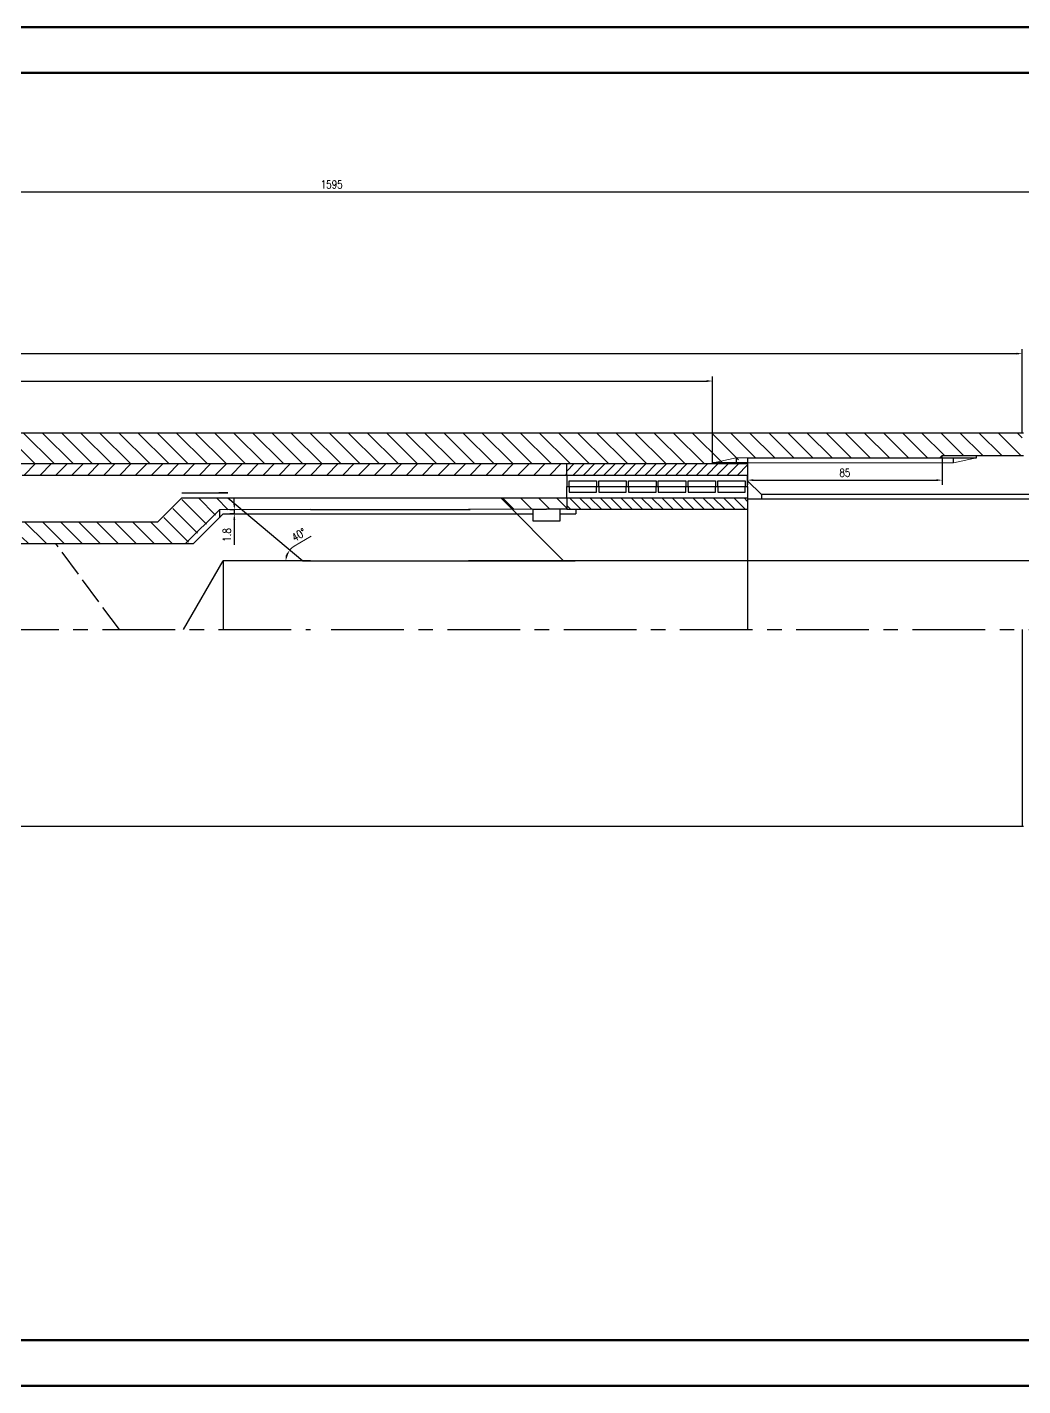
# Model space of a CAD drawing. Header units: millimetres. Extents: x 436 to 5898, y 1945 to 3729.
# Drawn here: x 4477 to 4912, y 2782 to 3376 of the extents above; entities that cross this region are included whole.
import ezdxf

# ---------------------------------------------------------------- set-up
doc = ezdxf.new("R2010")
doc.units = ezdxf.units.MM
doc.linetypes.add('ACAD_ISO02W100', pattern=[15, 12, -3])
doc.linetypes.add('CENTER', pattern=[50.8, 31.75, -6.35, 6.35, -6.35])
for name, color, linetype, lineweight in [('中心线层', 1, 'CENTER', 25), ('剖面线', 2, 'Continuous', 15), ('总内框线', 7, 'Continuous', 50), ('标注层', 3, 'Continuous', 25), ('细线层', 6, 'Continuous', 20), ('虚线层', 4, 'ACAD_ISO02W100', 25)]:
    doc.layers.add(name, color=color, linetype=linetype, lineweight=lineweight)
doc.styles.add('TH_GBDIM', font='romans.shx', dxfattribs={"width": 0.8, "bigfont": 'gbcbig.shx'})
doc.dimstyles.new('TH_GBDIM', dxfattribs={"dimtxt": 3.5, "dimasz": 2.5, "dimexe": 2, "dimexo": 0, "dimgap": 1.5, "dimtad": 1, "dimdec": 1, "dimdsep": 46, "dimtxsty": 'TH_GBDIM', "dimcen": 2.5, "dimclrd": 130, "dimclre": 130, "dimclrt": 3, "dimadec": 0, "dimazin": 0, "dimtfac": 0.714286, "dimtdec": 1, "dimtmove": 0, "dimatfit": 3, "dimfxl": 1, "dimtzin": 0, "dimlwd": -1, "dimlwe": -1, "dimarcsym": 0})

# ---------------------------------------------------------------- blocks, each defined once
blk = doc.blocks.new('*D6')
at = {"layer": 'Defpoints', "color": 0, "transparency": 16777216}
for p in [(4911.55, 3233.17), (3782.55, 3198.6), (4911.55, 3198.6)]:
    blk.add_point(p, dxfattribs=at)
at = {"layer": '标注层', "color": 130, "transparency": 16777216}
for p, q in [((3782.55, 3198.6), (3782.55, 3235.17)), ((3785.05, 3233.17), (4909.05, 3233.17)), ((4911.55, 3198.6), (4911.55, 3235.17))]:
    blk.add_line(p, q, dxfattribs=at)
for points in [[(3785.05, 3233.58), (3785.05, 3232.75), (3782.55, 3233.17)], [(4909.05, 3233.58), (4909.05, 3232.75), (4911.55, 3233.17)]]:
    blk.add_solid(points, dxfattribs=at)
at = {"layer": '标注层', "color": 3, "transparency": 16777216, "insert": (4347.05, 3236.42), "char_height": 3.5, "attachment_point": 5, "style": 'TH_GBDIM'}
blk.add_mtext('1129', dxfattribs=at)
blk = doc.blocks.new('*D8')
at = {"layer": 'Defpoints', "color": 0, "transparency": 16777216}
for p in [(5422.55, 3303.91), (5422.55, 3190.3), (3827.55, 3149.6)]:
    blk.add_point(p, dxfattribs=at)
at = {"layer": '标注层', "color": 130, "transparency": 16777216}
for p, q in [((3827.55, 3149.6), (3827.55, 3305.91)), ((3830.05, 3303.91), (5420.05, 3303.91)), ((5422.55, 3190.3), (5422.55, 3305.91))]:
    blk.add_line(p, q, dxfattribs=at)
for points in [[(3830.05, 3304.32), (3830.05, 3303.49), (3827.55, 3303.91)], [(5420.05, 3304.32), (5420.05, 3303.49), (5422.55, 3303.91)]]:
    blk.add_solid(points, dxfattribs=at)
at = {"layer": '标注层', "color": 3, "transparency": 16777216, "insert": (4609.83, 3307.16), "char_height": 3.5, "attachment_point": 5, "style": 'TH_GBDIM'}
blk.add_mtext('1595', dxfattribs=at)
blk = doc.blocks.new('*D39')
at = {"layer": 'Defpoints', "color": 0, "transparency": 16777216}
for p in [(4791.55, 3187.6), (4876.55, 3187.6), (4876.55, 3177.85)]:
    blk.add_point(p, dxfattribs=at)
at = {"layer": '标注层', "color": 130, "transparency": 16777216}
for p, q in [((4791.55, 3187.6), (4791.55, 3175.85)), ((4876.55, 3187.6), (4876.55, 3175.85)), ((4794.05, 3177.85), (4874.05, 3177.85))]:
    blk.add_line(p, q, dxfattribs=at)
for points in [[(4794.05, 3178.27), (4794.05, 3177.44), (4791.55, 3177.85)], [(4874.05, 3178.27), (4874.05, 3177.44), (4876.55, 3177.85)]]:
    blk.add_solid(points, dxfattribs=at)
at = {"layer": '标注层', "color": 3, "transparency": 16777216, "insert": (4834.05, 3181.1), "char_height": 3.5, "attachment_point": 5, "style": 'TH_GBDIM'}
blk.add_mtext('85', dxfattribs=at)
blk = doc.blocks.new('*D158')
at = {"layer": 'Defpoints', "color": 0, "transparency": 16777216}
for p in [(4564.4, 3170.1), (4562.46, 3142.6), (4589.99, 3144.3), (4597.17, 3142.6), (4600.61, 3142.6)]:
    blk.add_point(p, dxfattribs=at)
at = {"layer": '剖面线', "color": 130, "transparency": 16777216}
blk.add_line((4593.43, 3148.96), (4600.84, 3153.32), dxfattribs=at)
for start, end in [(120.50363, 140), (159.49637, 160.50363)]:
    blk.add_arc((4597.17, 3142.6), 7.38, start, end, dxfattribs=at)
for points in [[(4590.63, 3144.99), (4589.8, 3145.13), (4589.79, 3142.6)], [(4589.9, 3145.39), (4590.62, 3144.97), (4591.52, 3147.34)]]:
    blk.add_solid(points, dxfattribs=at)
at = {"layer": '剖面线', "color": 3, "transparency": 16777216, "insert": (4595.48, 3153.94), "char_height": 3.5, "attachment_point": 5, "rotation": 30.50363, "style": 'TH_GBDIM'}
blk.add_mtext('40°', dxfattribs=at)
blk = doc.blocks.new('*D167')
at = {"layer": 'Defpoints', "color": 0, "transparency": 16777216}
for p in [(4567.29, 3164.93), (4567.29, 3163.1), (4567.29, 3163.1)]:
    blk.add_point(p, dxfattribs=at)
at = {"layer": '标注层', "color": 130, "transparency": 16777216}
for p, q in [((4567.29, 3167.43), (4567.29, 3169.93)), ((4567.29, 3164.93), (4565.29, 3164.93)), ((4567.29, 3163.1), (4565.29, 3163.1)), ((4567.29, 3164.93), (4567.29, 3163.1)), ((4567.29, 3160.6), (4567.29, 3149.63))]:
    blk.add_line(p, q, dxfattribs=at)
for points in [[(4566.87, 3167.43), (4567.71, 3167.43), (4567.29, 3164.93)], [(4566.87, 3160.6), (4567.71, 3160.6), (4567.29, 3163.1)]]:
    blk.add_solid(points, dxfattribs=at)
at = {"layer": '标注层', "color": 3, "transparency": 16777216, "insert": (4564.04, 3153.86), "char_height": 3.5, "attachment_point": 5, "rotation": 90, "style": 'TH_GBDIM'}
blk.add_mtext('1.8', dxfattribs=at)
blk = doc.blocks.new('*D185')
at = {"color": 130, "transparency": 16777216}
for p, q in [((3912.89, 3185.1), (3912.89, 3223.19)), ((3915.39, 3221.19), (4773.71, 3221.19)), ((4776.21, 3185.1), (4776.21, 3223.19))]:
    blk.add_line(p, q, dxfattribs=at)
for points in [[(3915.39, 3221.6), (3915.39, 3220.77), (3912.89, 3221.19)], [(4773.71, 3221.6), (4773.71, 3220.77), (4776.21, 3221.19)]]:
    blk.add_solid(points, dxfattribs=at)
at = {"layer": 'Defpoints', "color": 0, "transparency": 16777216}
for p in [(4776.21, 3221.19), (3912.89, 3185.1), (4776.21, 3185.1)]:
    blk.add_point(p, dxfattribs=at)
at = {"color": 3, "transparency": 16777216, "insert": (4344.55, 3224.44), "char_height": 3.5, "attachment_point": 5, "style": 'TH_GBDIM'}
blk.add_mtext('863.3', dxfattribs=at)

msp = doc.modelspace()

# ---------------------------------------------------------------- hatches: boundary and pattern name
h = msp.add_hatch()
h.set_pattern_fill('ANSI31', color=2)
h.set_pattern_definition([(45, (-510.287, -747.8484), (-2.245064, 2.245064), [])])
h.paths.add_polyline_path([(4791.5465, 3185.09723), (4712.5465, 3185.09723), (4712.5465, 3180.09723), (4791.5465, 3180.09723)])
h = msp.add_hatch()
h.set_pattern_fill('ANSI31', color=2, scale=1.75, angle=90)
h.set_pattern_definition([(135, (-598.282, -747.8484), (-3.928862, -3.928862), [])])
h.paths.add_polyline_path([(4561.46506, 3164.9288), (4561.46506, 3164.91109), (4571.20696, 3164.93984), (4565.06062, 3170.09723), (4545.05132, 3170.09723), (4534.55132, 3159.59723), (4474.55132, 3159.59723), (4474.55132, 3150.09723), (4546.6335, 3150.09723)])
h = msp.add_hatch()
h.set_pattern_fill('ANSI31', color=2, scale=1.75, angle=90)
h.set_pattern_definition([(135, (-599.012, -747.8484), (-3.928862, -3.928862), [])])
h.paths.add_polyline_path([(4712.5465, 3165.18474), (4712.5465, 3170.09723), (4683.67064, 3170.09723), (4688.65363, 3165.11424), (4697.6928, 3165.14092), (4703.69275, 3165.15862)])
h = msp.add_hatch()
h.set_pattern_fill('ANSI31', color=2, angle=90)
h.set_pattern_definition([(135, (-510.287, -747.8484), (-2.245064, -2.245064), [])])
h.paths.add_polyline_path([(4791.5465, 3165.09723), (4791.5465, 3170.09723), (4712.5465, 3170.09723), (4712.5465, 3165.09723)])
at = {"layer": '剖面线'}
h = msp.add_hatch(dxfattribs=at)
h.set_pattern_fill('ANSI31', color=2, scale=1.86, angle=90)
h.set_pattern_definition([(135, (-598.282, -747.8484), (-4.175819, -4.175819), [])])
h.paths.add_polyline_path([(4911.5465, 3198.59723), (4669.60479, 3198.59723), (4600.60799, 3198.59723), (4479.03686, 3198.59723), (4408.72232, 3198.59723), (4408.06232, 3198.59723), (4094.4171, 3198.59723), (3782.55132, 3198.59723), (3782.55132, 3188.59723), (3817.55132, 3188.59723), (3818.55132, 3187.59723), (3897.55132, 3187.59723), (3902.55132, 3187.59723), (3912.55132, 3185.43223), (3912.88632, 3185.09723), (4128.51426, 3185.09723), (4339.54575, 3185.09723), (4408.06232, 3185.09723), (4408.72232, 3185.09723), (4479.03686, 3185.09723), (4540.02809, 3185.09723), (4600.60799, 3185.09723), (4670.33479, 3185.09723), (4781.2115, 3185.09723), (4781.5465, 3185.43223), (4791.5465, 3187.59723), (4796.5465, 3187.59723), (4875.5465, 3187.59723), (4876.5465, 3188.59723), (4911.5465, 3188.59723)])
at = {"layer": '标注层'}
h = msp.add_hatch(dxfattribs=at)
h.set_pattern_fill('ANSI31', color=2, scale=1.55)
h.set_pattern_definition([(45, (-1525.0725, 659.4137), (-3.4798492, 3.4798492), [])])
h.paths.add_polyline_path([(4479.03686, 3185.09723), (4474.55132, 3185.09723), (4474.55132, 3180.09723), (4479.03686, 3180.09723), (4573.89132, 3180.09723), (4600.60799, 3180.09723), (4670.33479, 3180.09723), (4712.5465, 3180.09723), (4712.5465, 3185.09723), (4669.60479, 3185.09723), (4600.60799, 3185.09723), (4540.02809, 3185.09723)])

# ---------------------------------------------------------------- linework, layer by layer
for p, q in [((4408.72232, 3198.59723), (4479.03686, 3198.59723)), ((4479.03686, 3198.59723), (4600.60799, 3198.59723)), ((4600.60799, 3198.59723), (4670.33479, 3198.59723)), ((4669.60479, 3198.59723), (4912.0465, 3198.59723)), ((4408.72232, 3185.09723), (4479.03686, 3185.09723)), ((4479.03686, 3185.09723), (4540.02809, 3185.09723)), ((4540.02809, 3185.09723), (4600.60799, 3185.09723)), ((4600.60799, 3185.09723), (4670.33479, 3185.09723)), ((4669.60479, 3185.09723), (4791.5465, 3185.09723)), ((4712.5465, 3180.09723), (4712.5465, 3185.09723)), ((4776.5465, 3185.43223), (4776.2115, 3185.09723)), ((4791.5465, 3185.43223), (4776.5465, 3185.43223)), ((4776.5465, 3185.43223), (4776.5465, 3185.09723)), ((4786.5465, 3187.59723), (4786.5465, 3185.43223)), ((4791.5465, 3187.59723), (4891.5465, 3187.59723)), ((4791.5465, 3187.59723), (4791.5465, 3180.09723)), ((4876.5465, 3188.59723), (4875.5465, 3187.59723)), ((4876.5465, 3188.59723), (4912.0465, 3188.59723)), ((4876.5465, 3187.59723), (4876.5465, 3188.59723)), ((4881.5465, 3185.43223), (4881.5465, 3187.59723)), ((4891.5465, 3187.59723), (4891.5465, 3188.59723)), ((4474.55132, 3180.09723), (4479.03686, 3180.09723)), ((4479.03686, 3180.09723), (4573.89132, 3180.09723)), ((4573.89132, 3180.09723), (4600.60799, 3180.09723)), ((4600.60799, 3180.09723), (4670.33479, 3180.09723)), ((4669.60479, 3180.09723), (4712.5465, 3180.09723)), ((4712.5465, 3180.09723), (4712.5465, 3175.09723)), ((4712.5465, 3180.09723), (4791.5465, 3180.09723)), ((4791.5465, 3175.09723), (4791.5465, 3180.09723)), ((4544.39132, 3172.31883), (4564.40062, 3172.31883)), ((4564.40062, 3172.31883), (4560.53216, 3172.31883)), ((4712.5465, 3175.09723), (4740.57909, 3175.09723)), ((4712.5465, 3170.09723), (4712.5465, 3175.09723)), ((4712.5465, 3175.09723), (4740.57909, 3175.09723)), ((4713.5465, 3175.09723), (4713.5465, 3177.59723)), ((4713.5465, 3175.09723), (4713.5465, 3177.59723)), ((4713.5465, 3177.59723), (4722.5465, 3177.59723)), ((4713.5465, 3175.09723), (4713.5465, 3172.59723)), ((4713.5465, 3175.09723), (4713.5465, 3172.59723)), ((4713.5465, 3172.59723), (4722.5465, 3172.59723)), ((4722.5465, 3177.59723), (4725.5465, 3177.59723)), ((4722.5465, 3172.59723), (4725.5465, 3172.59723)), ((4725.5465, 3177.59723), (4725.5465, 3175.09723)), ((4725.5465, 3172.59723), (4725.5465, 3175.09723)), ((4726.5465, 3175.09723), (4726.5465, 3177.59723)), ((4726.5465, 3175.09723), (4726.5465, 3177.59723)), ((4726.5465, 3177.59723), (4735.5465, 3177.59723)), ((4726.5465, 3175.09723), (4726.5465, 3172.59723)), ((4726.5465, 3175.09723), (4726.5465, 3172.59723)), ((4726.5465, 3172.59723), (4735.5465, 3172.59723)), ((4735.5465, 3177.59723), (4738.5465, 3177.59723)), ((4735.5465, 3172.59723), (4738.5465, 3172.59723)), ((4738.5465, 3177.59723), (4738.5465, 3175.09723)), ((4738.5465, 3172.59723), (4738.5465, 3175.09723)), ((4739.5465, 3175.09723), (4739.5465, 3177.59723)), ((4739.5465, 3175.09723), (4739.5465, 3177.59723)), ((4739.5465, 3177.59723), (4748.5465, 3177.59723)), ((4739.5465, 3175.09723), (4739.5465, 3172.59723)), ((4739.5465, 3175.09723), (4739.5465, 3172.59723)), ((4739.5465, 3172.59723), (4748.5465, 3172.59723)), ((4740.57909, 3175.09723), (4791.5465, 3175.09723)), ((4740.57909, 3175.09723), (4791.5465, 3175.09723)), ((4748.5465, 3177.59723), (4751.5465, 3177.59723)), ((4748.5465, 3172.59723), (4751.5465, 3172.59723)), ((4751.5465, 3177.59723), (4751.5465, 3175.09723)), ((4751.5465, 3172.59723), (4751.5465, 3175.09723)), ((4752.5465, 3175.09723), (4752.5465, 3177.59723)), ((4752.5465, 3175.09723), (4752.5465, 3177.59723)), ((4752.5465, 3177.59723), (4761.5465, 3177.59723)), ((4752.5465, 3175.09723), (4752.5465, 3172.59723)), ((4752.5465, 3175.09723), (4752.5465, 3172.59723)), ((4752.5465, 3172.59723), (4761.5465, 3172.59723)), ((4761.5465, 3177.59723), (4764.5465, 3177.59723)), ((4761.5465, 3172.59723), (4764.5465, 3172.59723)), ((4764.5465, 3177.59723), (4764.5465, 3175.09723)), ((4764.5465, 3172.59723), (4764.5465, 3175.09723)), ((4765.5465, 3175.09723), (4765.5465, 3177.59723)), ((4765.5465, 3175.09723), (4765.5465, 3177.59723)), ((4765.5465, 3177.59723), (4774.5465, 3177.59723)), ((4765.5465, 3175.09723), (4765.5465, 3172.59723)), ((4765.5465, 3175.09723), (4765.5465, 3172.59723)), ((4765.5465, 3172.59723), (4774.5465, 3172.59723)), ((4774.5465, 3177.59723), (4777.5465, 3177.59723)), ((4774.5465, 3172.59723), (4777.5465, 3172.59723)), ((4777.5465, 3177.59723), (4777.5465, 3175.09723)), ((4777.5465, 3172.59723), (4777.5465, 3175.09723)), ((4778.5465, 3175.09723), (4778.5465, 3177.59723)), ((4778.5465, 3175.09723), (4778.5465, 3177.59723)), ((4778.5465, 3177.59723), (4787.5465, 3177.59723)), ((4778.5465, 3175.09723), (4778.5465, 3172.59723)), ((4778.5465, 3175.09723), (4778.5465, 3172.59723)), ((4778.5465, 3172.59723), (4787.5465, 3172.59723)), ((4787.5465, 3177.59723), (4790.5465, 3177.59723)), ((4787.5465, 3172.59723), (4790.5465, 3172.59723)), ((4790.5465, 3177.59723), (4790.5465, 3175.09723)), ((4790.5465, 3172.59723), (4790.5465, 3175.09723)), ((4791.5465, 3177.59723), (4797.57439, 3171.56934)), ((4791.5465, 3175.09723), (4791.5465, 3170.09723)), ((4533.89132, 3159.59723), (4544.39132, 3170.09723)), ((4544.39132, 3170.09723), (4600.60799, 3170.09723)), ((4564.40062, 3170.09723), (4597.17384, 3142.59723)), ((4569.90062, 3170.09723), (4600.60799, 3170.09723)), ((4600.60799, 3170.09723), (4600.96728, 3170.09723)), ((4600.96728, 3170.09723), (4670.33479, 3170.09723)), ((4669.60479, 3170.09723), (4712.5465, 3170.09723)), ((4669.60479, 3170.09723), (4673.89742, 3170.09723)), ((4683.67064, 3170.09723), (4711.17064, 3142.59723)), ((4712.5465, 3170.09723), (4712.5465, 3165.09723)), ((4712.5465, 3170.09723), (4791.5465, 3170.09723)), ((4791.5465, 3170.09723), (4791.5465, 3165.09723)), ((5017.19455, 3169.56934), (4791.5465, 3169.56934)), ((5115.0465, 3171.56934), (4797.57439, 3171.56934)), ((4797.57439, 3171.56934), (4797.57439, 3169.56934)), ((4545.9735, 3150.09723), (4560.80506, 3164.9288)), ((4549.4735, 3150.09723), (4562.47145, 3163.09518)), ((4600.60799, 3165.02853), (4560.78731, 3164.91104)), ((4560.80506, 3164.9288), (4560.80506, 3161.4288)), ((4562.47145, 3163.09518), (4600.60799, 3163.09518)), ((4600.60799, 3165.02853), (4670.33479, 3165.05804)), ((4600.60799, 3163.09518), (4670.33479, 3163.09518)), ((4697.6928, 3165.14092), (4669.60479, 3165.05804)), ((4669.60479, 3163.09518), (4697.69293, 3163.09518)), ((4697.6928, 3165.14092), (4703.69275, 3165.15862)), ((4697.69293, 3165.09723), (4697.69293, 3160.09723)), ((4697.69293, 3165.09723), (4697.69293, 3162.91518)), ((4697.69293, 3160.09723), (4709.69293, 3160.09723)), ((4712.5465, 3165.18474), (4703.69275, 3165.15862)), ((4709.69293, 3160.09723), (4709.69293, 3165.09723)), ((4709.69293, 3163.09518), (4716.5465, 3163.09518)), ((4712.5465, 3165.09723), (4791.5465, 3165.09723)), ((4716.5465, 3165.09723), (4716.5465, 3163.09518)), ((4474.55132, 3159.59723), (4479.03686, 3159.59723)), ((4479.03686, 3159.59723), (4533.89132, 3159.59723)), ((3897.55132, 3150.09723), (4479.03686, 3150.09723)), ((4479.03686, 3150.09723), (4549.4735, 3150.09723)), ((4545.9735, 3150.09723), (4549.4735, 3150.09723)), ((4545.13751, 3112.59723), (4562.45802, 3142.59723)), ((4600.60799, 3142.59723), (4562.45802, 3142.59723)), ((4562.45802, 3142.59723), (4562.45802, 3112.59723)), ((4597.17384, 3142.59723), (4600.60799, 3142.59723)), ((4600.60799, 3142.59723), (4670.33479, 3142.59723)), ((5017.19455, 3142.59723), (4669.60479, 3142.59723)), ((4669.60479, 3142.59723), (4716.17064, 3142.59723)), ((4911.5465, 3112.59723), (4911.5465, 3026.59723)), ((3782.55132, 3026.59723), (4912.0465, 3026.59723))]:
    msp.add_line(p, q)
at = {"layer": '中心线层'}
for p, q in [((3290.43774, 3112.59723), (4600.60799, 3112.59723)), ((4609.60799, 3112.59723), (5627.66938, 3112.59723))]:
    msp.add_line(p, q, dxfattribs=at)
at = {"layer": '总内框线'}
for p, q in [((5898.17032, 3375.89129), (3690.93774, 3375.89129)), ((5878.17032, 3355.89129), (3690.93774, 3355.89129)), ((3690.93774, 2801.89129), (5878.17032, 2801.89129)), ((3690.93774, 2781.89129), (5898.17032, 2781.89129))]:
    msp.add_line(p, q, dxfattribs=at)
at = {"layer": '标注层'}
msp.add_line((4791.5465, 3165.09723), (4791.5465, 3112.59723), dxfattribs=at)
at = {"layer": '细线层'}
for p, q in [((4786.5465, 3187.59723), (4776.5465, 3185.43223)), ((4791.5465, 3187.59723), (4786.5465, 3187.59723)), ((4881.5465, 3185.43223), (4791.5465, 3185.43223)), ((4881.5465, 3185.43223), (4876.5465, 3185.43223)), ((4881.5465, 3185.43223), (4891.5465, 3187.59723))]:
    msp.add_line(p, q, dxfattribs=at)
at = {"layer": '虚线层'}
msp.add_line((4517.05472, 3112.59723), (4489.29348, 3150.09723), dxfattribs=at)

# ---------------------------------------------------------------- dimensions: what is measured, and where the dimension line sits
dim = msp.add_linear_dim(base=(4776.2115, 3221.18564), p1=(3912.88632, 3185.09723), p2=(4776.2115, 3185.09723), dimstyle='TH_GBDIM')
dim.commit()
dim.dimension.update_dxf_attribs({"geometry": '*D185', "text_midpoint": (4344.54891, 3224.43564)})
at = {"layer": '剖面线'}
dim = msp.add_angular_dim_2l(base=(4589.9903, 3144.29976), line1=((4600.60799, 3142.59723), (4562.45802, 3142.59723)), line2=((4564.40062, 3170.09723), (4597.17384, 3142.59723)), dimstyle='TH_GBDIM', dxfattribs=at)
dim.commit()
dim.dimension.update_dxf_attribs({"geometry": '*D158', "text_midpoint": (4595.48171, 3153.94085)})
at = {"layer": '标注层'}
dim = msp.add_linear_dim(base=(5422.5465, 3303.90585), p1=(3827.55132, 3149.59723), p2=(5422.5465, 3190.29723), dimstyle='TH_GBDIM', dxfattribs=at)
dim.commit()
dim.dimension.update_dxf_attribs({"geometry": '*D8', "text_midpoint": (4609.82978, 3303.90585), "dimtype": 160})
for base, p1, p2, picture, middle in [((4911.5465, 3233.16797), (3782.55132, 3198.59723), (4911.5465, 3198.59723), '*D6', (4347.04891, 3236.41797)), ((4876.5465, 3177.85291), (4791.5465, 3187.59723), (4876.5465, 3187.59723), '*D39', (4834.0465, 3181.10291))]:
    dim = msp.add_linear_dim(base=base, p1=p1, p2=p2, dimstyle='TH_GBDIM', dxfattribs=at)
    dim.commit()
    dim.dimension.update_dxf_attribs({"geometry": picture, "text_midpoint": middle})
dim = msp.add_linear_dim(base=(4567.2886, 3163.09518), p1=(4567.2886, 3164.93022), p2=(4567.2886, 3163.09518), angle=90, dimstyle='TH_GBDIM', dxfattribs=at)
dim.commit()
dim.dimension.update_dxf_attribs({"geometry": '*D167', "text_midpoint": (4564.0386, 3153.86185)})

doc.saveas('drawing.dxf')
